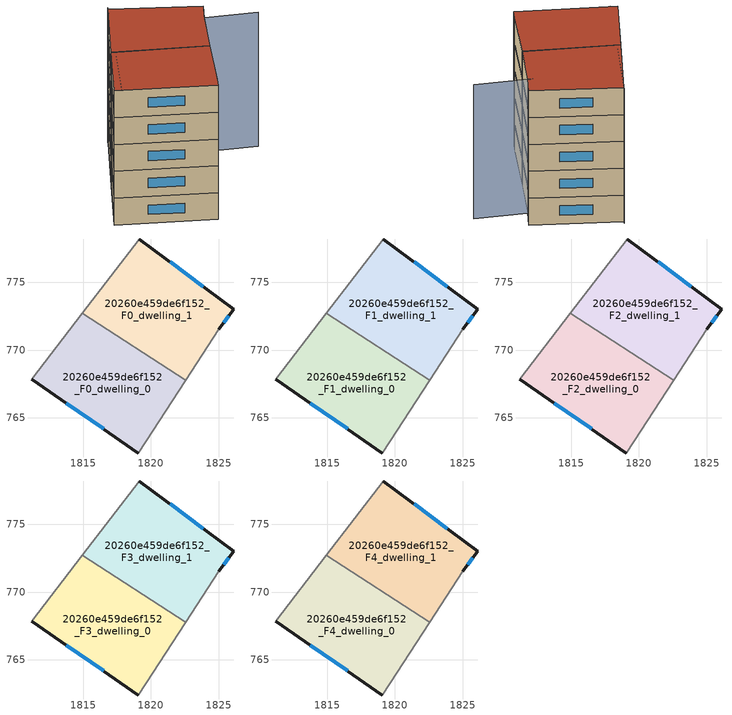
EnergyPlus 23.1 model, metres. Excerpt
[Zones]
20260e459de6f152_F0_dwelling_0
 floor ground (EU_floor_Construction): 1822.57,767.76 1819.63,763.24 1819.08,762.4 1811.2,767.85 1814.95,772.72 z0
 wall outside (EU_wall_Construction): 1811.2,767.85 1819.08,762.4 z0:3
 wall adiabatic (EU_wall_Construction): 1814.95,772.72 1811.2,767.85 / 1819.08,762.4 1819.63,763.24 1822.57,767.76 z0:3
 wall to 20260e459de6f152_F0_dwelling_1 (EU_wall_Construction): 1822.57,767.76 1814.95,772.72 z0:3
 window (EU_Window_Construction): 1813.76,766.08 1816.52,764.17 z0.98:2.02
20260e459de6f152_F0_dwelling_1
 floor ground (EU_floor_Construction): 1826.13,773 1825.02,771.53 1822.57,767.76 1814.95,772.72 1819.16,778.2 z0
 wall outside (EU_wall_Construction): 1825.02,771.53 1826.13,773 1819.16,778.2 z0:3
 wall adiabatic (EU_wall_Construction): 1819.16,778.2 1814.95,772.72 / 1822.57,767.76 1825.02,771.53 z0:3
 window (EU_Window_Construction): 1823.86,774.69 1821.43,776.51 / 1825.38,772.01 1825.77,772.52 z0.98:2.02
20260e459de6f152_F1_dwelling_0
 floor to 20260e459de6f152_F0_dwelling_0 (EU_floor_Construction): 1822.57,767.76 1819.63,763.24 1819.08,762.4 1811.2,767.85 1814.95,772.72 z3
 wall outside (EU_wall_Construction): 1811.2,767.85 1819.08,762.4 z3:6
 wall adiabatic (EU_wall_Construction): 1814.95,772.72 1811.2,767.85 / 1819.08,762.4 1819.63,763.24 1822.57,767.76 z3:6
 wall to 20260e459de6f152_F1_dwelling_1 (EU_wall_Construction): 1822.57,767.76 1814.95,772.72 z3:6
 window (EU_Window_Construction): 1813.76,766.08 1816.52,764.17 z3.98:5.02
20260e459de6f152_F1_dwelling_1
 floor to 20260e459de6f152_F0_dwelling_1 (EU_floor_Construction): 1826.13,773 1825.02,771.53 1822.57,767.76 1814.95,772.72 1819.16,778.2 z3
 wall outside (EU_wall_Construction): 1825.02,771.53 1826.13,773 1819.16,778.2 z3:6
 wall adiabatic (EU_wall_Construction): 1819.16,778.2 1814.95,772.72 / 1822.57,767.76 1825.02,771.53 z3:6
 window (EU_Window_Construction): 1823.86,774.69 1821.43,776.51 / 1825.38,772.01 1825.77,772.52 z3.98:5.02
20260e459de6f152_F2_dwelling_0
 floor to 20260e459de6f152_F1_dwelling_0 (EU_floor_Construction): 1822.57,767.76 1819.63,763.24 1819.08,762.4 1811.2,767.85 1814.95,772.72 z6
 wall outside (EU_wall_Construction): 1811.2,767.85 1819.08,762.4 z6:9
 wall adiabatic (EU_wall_Construction): 1814.95,772.72 1811.2,767.85 / 1819.08,762.4 1819.63,763.24 1822.57,767.76 z6:9
 wall to 20260e459de6f152_F2_dwelling_1 (EU_wall_Construction): 1822.57,767.76 1814.95,772.72 z6:9
 window (EU_Window_Construction): 1813.76,766.08 1816.52,764.17 z6.98:8.02
20260e459de6f152_F2_dwelling_1
 floor to 20260e459de6f152_F1_dwelling_1 (EU_floor_Construction): 1826.13,773 1825.02,771.53 1822.57,767.76 1814.95,772.72 1819.16,778.2 z6
 wall outside (EU_wall_Construction): 1825.02,771.53 1826.13,773 1819.16,778.2 z6:9
 wall adiabatic (EU_wall_Construction): 1819.16,778.2 1814.95,772.72 / 1822.57,767.76 1825.02,771.53 z6:9
 window (EU_Window_Construction): 1823.86,774.69 1821.43,776.51 / 1825.38,772.01 1825.77,772.52 z6.98:8.02
20260e459de6f152_F3_dwelling_0
 floor to 20260e459de6f152_F2_dwelling_0 (EU_floor_Construction): 1822.57,767.76 1819.63,763.24 1819.08,762.4 1811.2,767.85 1814.95,772.72 z9
 wall outside (EU_wall_Construction): 1811.2,767.85 1819.08,762.4 z9:12
 wall adiabatic (EU_wall_Construction): 1814.95,772.72 1811.2,767.85 / 1819.08,762.4 1819.63,763.24 1822.57,767.76 z9:12
 wall to 20260e459de6f152_F3_dwelling_1 (EU_wall_Construction): 1822.57,767.76 1814.95,772.72 z9:12
 window (EU_Window_Construction): 1813.76,766.08 1816.52,764.17 z9.98:11.02
20260e459de6f152_F3_dwelling_1
 floor to 20260e459de6f152_F2_dwelling_1 (EU_floor_Construction): 1826.13,773 1825.02,771.53 1822.57,767.76 1814.95,772.72 1819.16,778.2 z9
 wall outside (EU_wall_Construction): 1825.02,771.53 1826.13,773 1819.16,778.2 z9:12
 wall adiabatic (EU_wall_Construction): 1819.16,778.2 1814.95,772.72 / 1822.57,767.76 1825.02,771.53 z9:12
 window (EU_Window_Construction): 1823.86,774.69 1821.43,776.51 / 1825.38,772.01 1825.77,772.52 z9.98:11.02
20260e459de6f152_F4_dwelling_0
 floor to 20260e459de6f152_F3_dwelling_0 (EU_floor_Construction): 1822.57,767.76 1819.63,763.24 1819.08,762.4 1811.2,767.85 1814.95,772.72 z12
 wall outside (EU_wall_Construction): 1811.2,767.85 1819.08,762.4 z12:15
 wall adiabatic (EU_wall_Construction): 1814.95,772.72 1811.2,767.85 / 1819.08,762.4 1819.63,763.24 1822.57,767.76 z12:15
 wall to 20260e459de6f152_F4_dwelling_1 (EU_wall_Construction): 1822.57,767.76 1814.95,772.72 z12:15
 window (EU_Window_Construction): 1813.76,766.08 1816.52,764.17 z12.98:14.02
 roof outside (EU_roof_Construction): 1819.63,763.24 1822.57,767.76 1814.95,772.72 1811.2,767.85 1819.08,762.4 z15
20260e459de6f152_F4_dwelling_1
 floor to 20260e459de6f152_F3_dwelling_1 (EU_floor_Construction): 1826.13,773 1825.02,771.53 1822.57,767.76 1814.95,772.72 1819.16,778.2 z12
 wall outside (EU_wall_Construction): 1825.02,771.53 1826.13,773 1819.16,778.2 z12:15
 wall adiabatic (EU_wall_Construction): 1819.16,778.2 1814.95,772.72 / 1822.57,767.76 1825.02,771.53 z12:15
 window (EU_Window_Construction): 1823.86,774.69 1821.43,776.51 / 1825.38,772.01 1825.77,772.52 z12.98:14.02
 roof outside (EU_roof_Construction): 1822.57,767.76 1825.02,771.53 1826.13,773 1819.16,778.2 1814.95,772.72 z15
shading: 1824.63,771.76 1829.33,768.97 / 1819.28,778.37 1811.75,767.47 z0:15
[Building]
EU S2 Campaign: North Axis=0; Terrain=City; Solar Distribution=FullExterior
[Site:Location]
Bologna: Latitude=44.5; Longitude=11.25; Time Zone=1; Elevation=37
[SizingPeriod:WeatherFileDays]
AnnualSizingPeriod: Begin Month=1; Begin Day of Month=1; End Month=12; End Day of Month=31; Day of Week for Start Day=Monday; Use Weather File Daylight Saving Period=No; Use Weather File Rain and Snow Indicators=No
[MATERIAL]
EU_InternalMass_Material: Roughness=MediumRough; Thickness=0.1; Conductivity=1; Density=1800; Specific Heat=900; Thermal Absorptance=0.9; Solar Absorptance=0.7; Visible Absorptance=0.7
[MATERIAL:NOMASS] Roughness=MediumRough; Thermal Absorptance=0.9; Solar Absorptance=0.7; Visible Absorptance=0.7
Name | Thermal Resistance
EU_wall_NoMass | 0.905828
EU_roof_NoMass | 0.37593
EU_floor_NoMass | 0.67114
[WINDOWMATERIAL:SIMPLEGLAZINGSYSTEM]
EU_Window_SimpleGlazing: UFactor=4.52486; Solar Heat Gain Coefficient=0.85; Visible Transmittance=0.85
[CONSTRUCTION]
EU_wall_Construction: EU_wall_NoMass
EU_roof_Construction: EU_roof_NoMass
EU_floor_Construction: EU_floor_NoMass
EU_Window_Construction: EU_Window_SimpleGlazing
EU_InternalMass_Construction: EU_InternalMass_Material
[ZONE] Type=1; Multiplier=1; Ceiling Height=autocalculate; Floor Area=autocalculate; Part of Total Floor Area=Yes
Name | Volume
20260e459de6f152_F0_dwelling_0 | 175.57
20260e459de6f152_F1_dwelling_0; 20260e459de6f152_F2_dwelling_0; 20260e459de6f152_F3_dwelling_0; 20260e459de6f152_F4_dwelling_0 | 175.572
20260e459de6f152_F0_dwelling_1 | 175.58
20260e459de6f152_F1_dwelling_1; 20260e459de6f152_F2_dwelling_1; 20260e459de6f152_F3_dwelling_1; 20260e459de6f152_F4_dwelling_1 | 175.579
[INTERNALMASS] Construction=EU_InternalMass_Construction
Name | Zone or ZoneList | Surface Area
20260e459de6f152_F0_dwelling_0_EU_InternalMass | 20260e459de6f152_F0_dwelling_0 | 58.5237
20260e459de6f152_F0_dwelling_1_EU_InternalMass | 20260e459de6f152_F0_dwelling_1 | 58.5264
20260e459de6f152_F1_dwelling_0_EU_InternalMass | 20260e459de6f152_F1_dwelling_0 | 58.5237
20260e459de6f152_F1_dwelling_1_EU_InternalMass | 20260e459de6f152_F1_dwelling_1 | 58.5264
20260e459de6f152_F2_dwelling_0_EU_InternalMass | 20260e459de6f152_F2_dwelling_0 | 58.5237
20260e459de6f152_F2_dwelling_1_EU_InternalMass | 20260e459de6f152_F2_dwelling_1 | 58.5264
20260e459de6f152_F3_dwelling_0_EU_InternalMass | 20260e459de6f152_F3_dwelling_0 | 58.5237
20260e459de6f152_F3_dwelling_1_EU_InternalMass | 20260e459de6f152_F3_dwelling_1 | 58.5264
20260e459de6f152_F4_dwelling_0_EU_InternalMass | 20260e459de6f152_F4_dwelling_0 | 58.5237
20260e459de6f152_F4_dwelling_1_EU_InternalMass | 20260e459de6f152_F4_dwelling_1 | 58.5264
[OTHEREQUIPMENT] Fuel Type=Electricity; Design Level Calculation Method=Watts/Area; Power per Zone Floor Area=1; Fraction Latent=0; Fraction Radiant=0; Fraction Lost=0; Carbon Dioxide Generation Rate=0; EndUse Subcategory=EU_Step8_InternalGains
Name | Zone or ZoneList or Space or SpaceList | Schedule
EU_Step8_InternalGain_20260e459de6f152_F0_dwelling_0_f000 | 20260e459de6f152_F0_dwelling_0 | EU_Step8_GainSchedule_20260e459de6f152_F0_dwelling_0_f000
EU_Step8_InternalGain_20260e459de6f152_F0_dwelling_1_f000 | 20260e459de6f152_F0_dwelling_1 | EU_Step8_GainSchedule_20260e459de6f152_F0_dwelling_1_f000
EU_Step8_InternalGain_20260e459de6f152_F1_dwelling_0_f000 | 20260e459de6f152_F1_dwelling_0 | EU_Step8_GainSchedule_20260e459de6f152_F1_dwelling_0_f000
EU_Step8_InternalGain_20260e459de6f152_F1_dwelling_1_f000 | 20260e459de6f152_F1_dwelling_1 | EU_Step8_GainSchedule_20260e459de6f152_F1_dwelling_1_f000
EU_Step8_InternalGain_20260e459de6f152_F2_dwelling_0_f000 | 20260e459de6f152_F2_dwelling_0 | EU_Step8_GainSchedule_20260e459de6f152_F2_dwelling_0_f000
EU_Step8_InternalGain_20260e459de6f152_F2_dwelling_1_f000 | 20260e459de6f152_F2_dwelling_1 | EU_Step8_GainSchedule_20260e459de6f152_F2_dwelling_1_f000
EU_Step8_InternalGain_20260e459de6f152_F3_dwelling_0_f000 | 20260e459de6f152_F3_dwelling_0 | EU_Step8_GainSchedule_20260e459de6f152_F3_dwelling_0_f000
EU_Step8_InternalGain_20260e459de6f152_F3_dwelling_1_f000 | 20260e459de6f152_F3_dwelling_1 | EU_Step8_GainSchedule_20260e459de6f152_F3_dwelling_1_f000
EU_Step8_InternalGain_20260e459de6f152_F4_dwelling_0_f000 | 20260e459de6f152_F4_dwelling_0 | EU_Step8_GainSchedule_20260e459de6f152_F4_dwelling_0_f000
EU_Step8_InternalGain_20260e459de6f152_F4_dwelling_1_f000 | 20260e459de6f152_F4_dwelling_1 | EU_Step8_GainSchedule_20260e459de6f152_F4_dwelling_1_f000
[ZONEVENTILATION:DESIGNFLOWRATE] Schedule=EU_AlwaysOn; Design Flow Rate Calculation Method=AirChanges/Hour; Air Changes per Hour=0.73129; Ventilation Type=Natural; Fan Pressure Rise=0; Fan Total Efficiency=1; Constant Term Coefficient=1; Temperature Term Coefficient=0; Velocity Term Coefficient=0; Velocity Squared Term Coefficient=0; Minimum Indoor Temperature=-100; Maximum Indoor Temperature=100; Delta Temperature=-100; Minimum Outdoor Temperature=-100; Maximum Outdoor Temperature=100; Maximum Wind Speed=40
Name | Zone or ZoneList or Space or SpaceList
EU_ConstantAir_20260e459de6f152_F0_dwelling_0 | 20260e459de6f152_F0_dwelling_0
EU_ConstantAir_20260e459de6f152_F0_dwelling_1 | 20260e459de6f152_F0_dwelling_1
EU_ConstantAir_20260e459de6f152_F1_dwelling_0 | 20260e459de6f152_F1_dwelling_0
EU_ConstantAir_20260e459de6f152_F1_dwelling_1 | 20260e459de6f152_F1_dwelling_1
EU_ConstantAir_20260e459de6f152_F2_dwelling_0 | 20260e459de6f152_F2_dwelling_0
EU_ConstantAir_20260e459de6f152_F2_dwelling_1 | 20260e459de6f152_F2_dwelling_1
EU_ConstantAir_20260e459de6f152_F3_dwelling_0 | 20260e459de6f152_F3_dwelling_0
EU_ConstantAir_20260e459de6f152_F3_dwelling_1 | 20260e459de6f152_F3_dwelling_1
EU_ConstantAir_20260e459de6f152_F4_dwelling_0 | 20260e459de6f152_F4_dwelling_0
EU_ConstantAir_20260e459de6f152_F4_dwelling_1 | 20260e459de6f152_F4_dwelling_1
[HVACTEMPLATE:THERMOSTAT] Constant Heating Setpoint=20; Constant Cooling Setpoint=50
EU_HeatOnly_20260e459de6f152_F0_dwelling_0; EU_HeatOnly_20260e459de6f152_F0_dwelling_1; EU_HeatOnly_20260e459de6f152_F1_dwelling_0; EU_HeatOnly_20260e459de6f152_F1_dwelling_1; EU_HeatOnly_20260e459de6f152_F2_dwelling_0; EU_HeatOnly_20260e459de6f152_F2_dwelling_1; EU_HeatOnly_20260e459de6f152_F3_dwelling_0; EU_HeatOnly_20260e459de6f152_F3_dwelling_1; EU_HeatOnly_20260e459de6f152_F4_dwelling_0; EU_HeatOnly_20260e459de6f152_F4_dwelling_1
[HVACTEMPLATE:ZONE:IDEALLOADSAIRSYSTEM] System Availability Schedule=EU_AlwaysOn; Maximum Heating Supply Air Temperature=50; Minimum Cooling Supply Air Temperature=13; Maximum Heating Supply Air Humidity Ratio=0.0156; Minimum Cooling Supply Air Humidity Ratio=0.0077; Heating Limit=NoLimit; Cooling Limit=NoLimit; Heating Availability Schedule=EU_AlwaysOn; Cooling Availability Schedule=EU_CoolingOff; Dehumidification Control Type=ConstantSensibleHeatRatio; Cooling Sensible Heat Ratio=0.7; Dehumidification Setpoint=60; Humidification Control Type=None; Humidification Setpoint=30; Outdoor Air Method=None; Outdoor Air Flow Rate per Person=0.00944; Outdoor Air Flow Rate per Zone Floor Area=0; Outdoor Air Flow Rate per Zone=0; Demand Controlled Ventilation Type=None; Outdoor Air Economizer Type=NoEconomizer; Heat Recovery Type=None; Sensible Heat Recovery Effectiveness=0.7; Latent Heat Recovery Effectiveness=0.65
Name | Template Thermostat
20260e459de6f152_F0_dwelling_0 | EU_HeatOnly_20260e459de6f152_F0_dwelling_0
20260e459de6f152_F0_dwelling_1 | EU_HeatOnly_20260e459de6f152_F0_dwelling_1
20260e459de6f152_F1_dwelling_0 | EU_HeatOnly_20260e459de6f152_F1_dwelling_0
20260e459de6f152_F1_dwelling_1 | EU_HeatOnly_20260e459de6f152_F1_dwelling_1
20260e459de6f152_F2_dwelling_0 | EU_HeatOnly_20260e459de6f152_F2_dwelling_0
20260e459de6f152_F2_dwelling_1 | EU_HeatOnly_20260e459de6f152_F2_dwelling_1
20260e459de6f152_F3_dwelling_0 | EU_HeatOnly_20260e459de6f152_F3_dwelling_0
20260e459de6f152_F3_dwelling_1 | EU_HeatOnly_20260e459de6f152_F3_dwelling_1
20260e459de6f152_F4_dwelling_0 | EU_HeatOnly_20260e459de6f152_F4_dwelling_0
20260e459de6f152_F4_dwelling_1 | EU_HeatOnly_20260e459de6f152_F4_dwelling_1
[SIZING:ZONE] Zone Cooling Design Supply Air Temperature Input Method=SupplyAirTemperature; Zone Cooling Design Supply Air Temperature=13; Zone Heating Design Supply Air Temperature Input Method=SupplyAirTemperature; Zone Heating Design Supply Air Temperature=50; Zone Cooling Design Supply Air Humidity Ratio=0.008; Zone Heating Design Supply Air Humidity Ratio=0.008; Cooling Design Air Flow Method=DesignDay; Cooling Design Air Flow Rate=0; Cooling Minimum Air Flow per Zone Floor Area=0.000762; Cooling Minimum Air Flow=0; Cooling Minimum Air Flow Fraction=0.2; Heating Design Air Flow Method=DesignDay; Heating Design Air Flow Rate=0; Heating Maximum Air Flow per Zone Floor Area=0.002032; Heating Maximum Air Flow=0.141576; Heating Maximum Air Flow Fraction=0.3; Account for Dedicated Outdoor Air System=No; Dedicated Outdoor Air System Control Strategy=NeutralSupplyAir; Dedicated Outdoor Air Low Setpoint Temperature for Design=autosize; Dedicated Outdoor Air High Setpoint Temperature for Design=autosize; Zone Load Sizing Method=Sensible Load Only No Latent Load; Zone Latent Cooling Design Supply Air Humidity Ratio Input Method=HumidityRatioDifference; Zone Cooling Design Supply Air Humidity Ratio Difference=0.005; Zone Latent Heating Design Supply Air Humidity Ratio Input Method=HumidityRatioDifference; Zone Humidification Design Supply Air Humidity Ratio Difference=0.005
20260e459de6f152_F0_dwelling_0; 20260e459de6f152_F0_dwelling_1; 20260e459de6f152_F1_dwelling_0; 20260e459de6f152_F1_dwelling_1; 20260e459de6f152_F2_dwelling_0; 20260e459de6f152_F2_dwelling_1; 20260e459de6f152_F3_dwelling_0; 20260e459de6f152_F3_dwelling_1; 20260e459de6f152_F4_dwelling_0; 20260e459de6f152_F4_dwelling_1
[SCHEDULE:CONSTANT]
Name | Hourly Value
EU_AlwaysOn | 1
EU_CoolingOff | 0
[SCHEDULE:FILE] Column Number=1; Rows to Skip at Top=0; Number of Hours of Data=8760; Column Separator=Comma; Interpolate to Timestep=No; Minutes per Item=60; Adjust Schedule for Daylight Savings=Yes
Name | File
EU_Step8_GainSchedule_20260e459de6f152_F0_dwelling_0_f000 | ../../schedules/20260e459de6f152/20260e459de6f152_F0_dwelling_0_f000_gain.csv
EU_Step8_GainSchedule_20260e459de6f152_F0_dwelling_1_f000 | ../../schedules/20260e459de6f152/20260e459de6f152_F0_dwelling_1_f000_gain.csv
EU_Step8_GainSchedule_20260e459de6f152_F1_dwelling_0_f000 | ../../schedules/20260e459de6f152/20260e459de6f152_F1_dwelling_0_f000_gain.csv
EU_Step8_GainSchedule_20260e459de6f152_F1_dwelling_1_f000 | ../../schedules/20260e459de6f152/20260e459de6f152_F1_dwelling_1_f000_gain.csv
EU_Step8_GainSchedule_20260e459de6f152_F2_dwelling_0_f000 | ../../schedules/20260e459de6f152/20260e459de6f152_F2_dwelling_0_f000_gain.csv
EU_Step8_GainSchedule_20260e459de6f152_F2_dwelling_1_f000 | ../../schedules/20260e459de6f152/20260e459de6f152_F2_dwelling_1_f000_gain.csv
EU_Step8_GainSchedule_20260e459de6f152_F3_dwelling_0_f000 | ../../schedules/20260e459de6f152/20260e459de6f152_F3_dwelling_0_f000_gain.csv
EU_Step8_GainSchedule_20260e459de6f152_F3_dwelling_1_f000 | ../../schedules/20260e459de6f152/20260e459de6f152_F3_dwelling_1_f000_gain.csv
EU_Step8_GainSchedule_20260e459de6f152_F4_dwelling_0_f000 | ../../schedules/20260e459de6f152/20260e459de6f152_F4_dwelling_0_f000_gain.csv
EU_Step8_GainSchedule_20260e459de6f152_F4_dwelling_1_f000 | ../../schedules/20260e459de6f152/20260e459de6f152_F4_dwelling_1_f000_gain.csv
